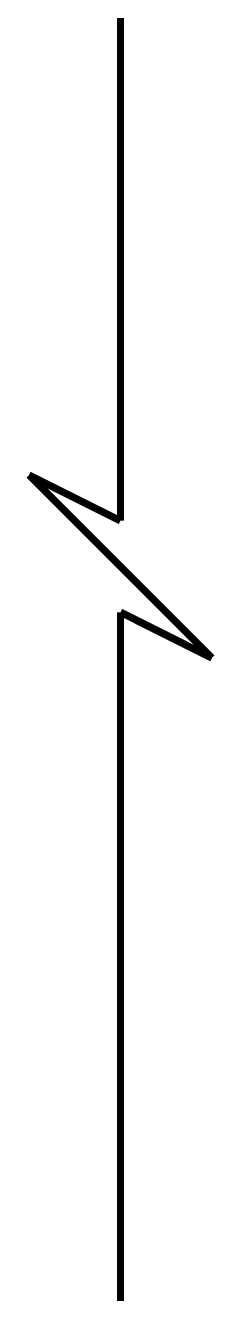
# Model space of a CAD drawing. Extents: x 0.1 to 11.6, y 0.3 to 16.2.
# Drawn here: x 3.372 to 3.545, y 11.471 to 12.626 of the extents above; entities that cross this region are included whole.
import ezdxf

# ---------------------------------------------------------------- set-up
doc = ezdxf.new("R2010")
doc.units = 0
doc.header["$MEASUREMENT"] = 0

msp = doc.modelspace()

# ---------------------------------------------------------------- linework, layer by layer
at = {"color": 0, "const_width": 0.006667}
for points in [[(3.45833, 12.175), (3.45833, 15.1167)], [(3.45833, 12.1334), (3.375, 12.2167)], [(3.375, 12.2167), (3.45833, 12.175)], [(3.54167, 12.05), (3.45833, 12.1334)], [(3.45833, 9.14833), (3.45833, 12.0917)], [(3.45833, 12.0917), (3.54167, 12.05)]]:
    msp.add_lwpolyline(points, dxfattribs=at)

doc.saveas('drawing.dxf')
